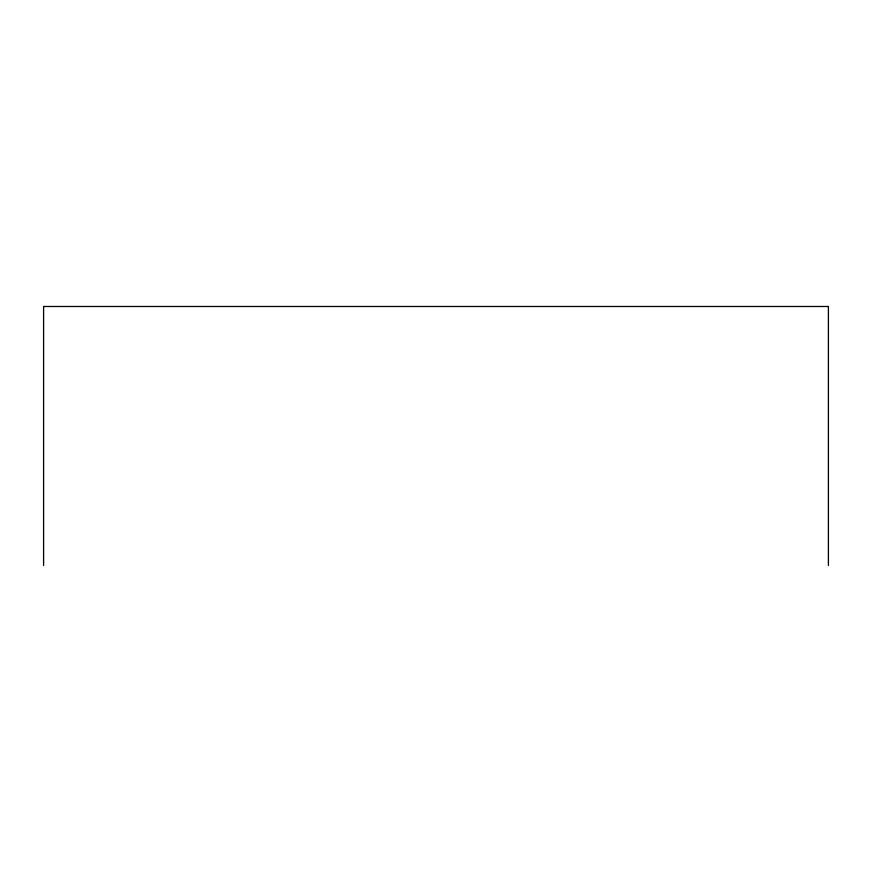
<?xml version="1.0" encoding="UTF-8"?>
<svg xmlns="http://www.w3.org/2000/svg" width="872" height="872" viewBox="0 0 872 872"><rect width="100%" height="100%" fill="white"/><g stroke="black" fill="none" stroke-linecap="round" stroke-linejoin="round"><path stroke-width="1.31" d="M828.4 565.514L828.4 306.486L43.6 306.486L43.6 565.514"/></g></svg>
